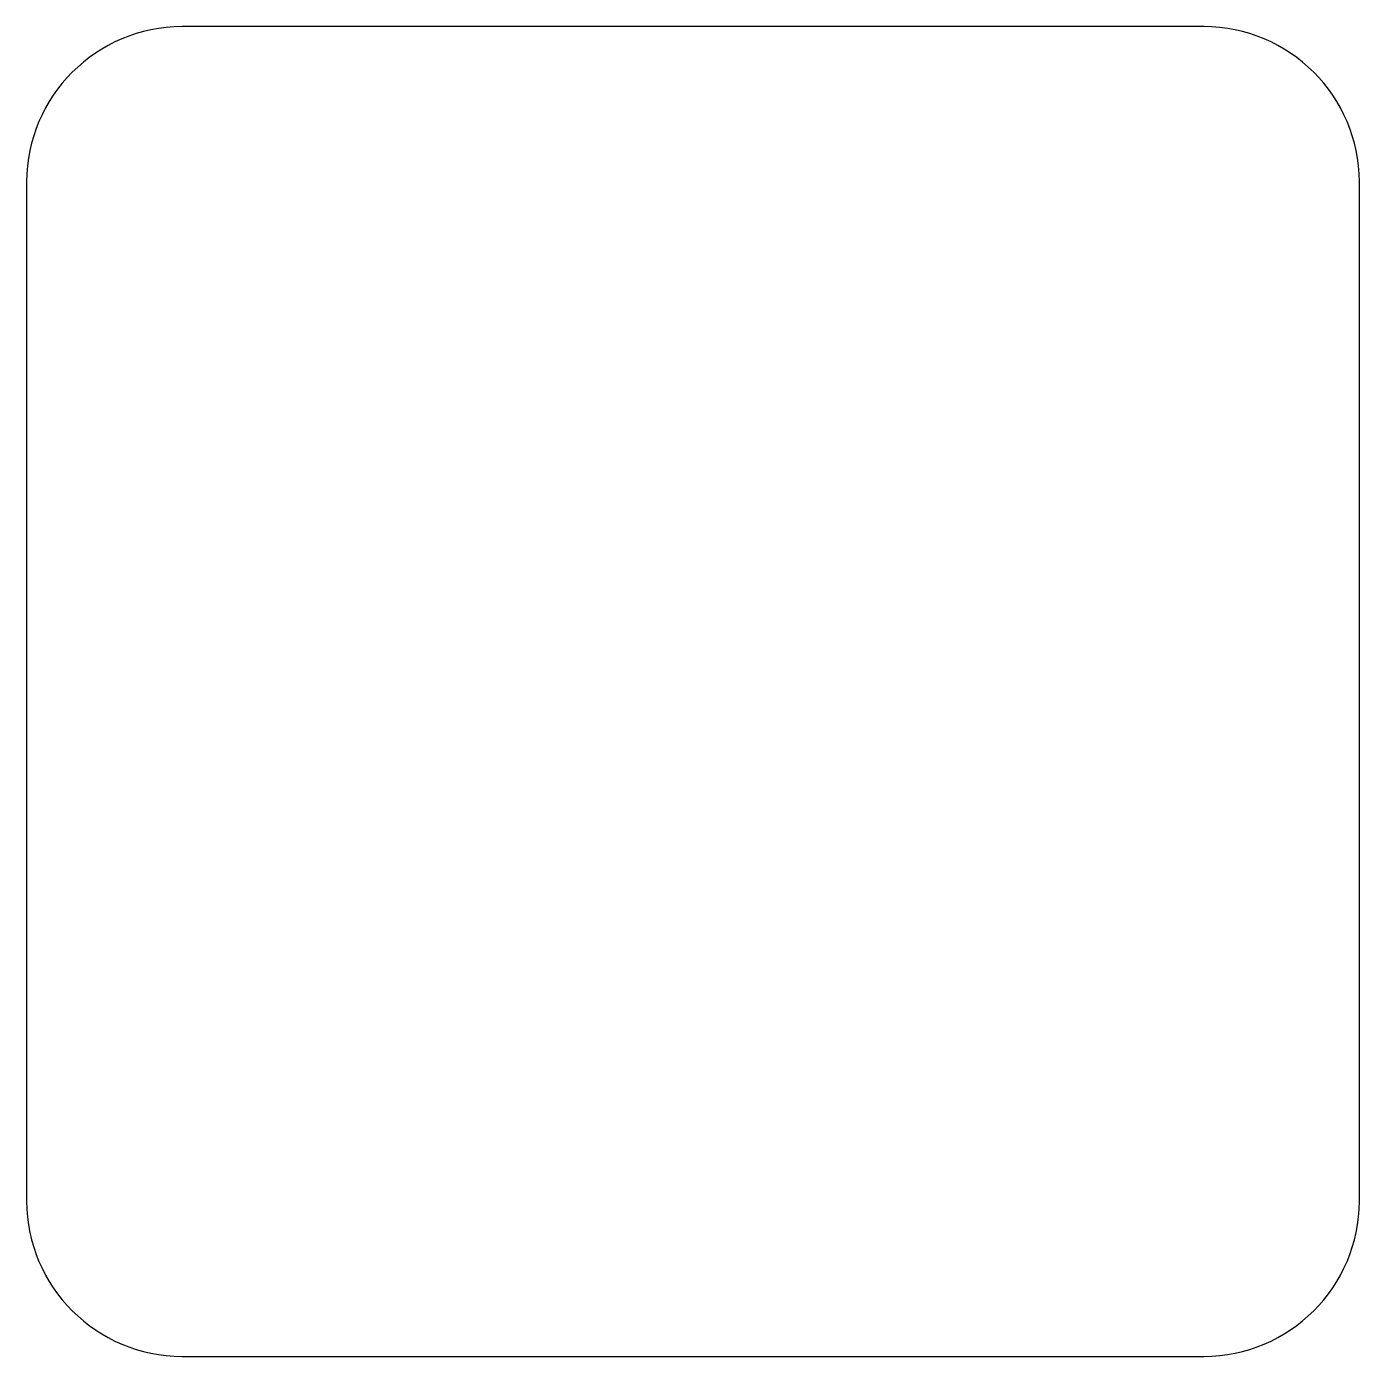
# Model space of a CAD drawing. Header units: centimetres. Extents: x -11.4 to 11.4, y -11.4 to 11.5.
import ezdxf

# ---------------------------------------------------------------- set-up
doc = ezdxf.new("R2010")
doc.units = ezdxf.units.CM
doc.header["$MEASUREMENT"] = 0
doc.layers.add('Camada 1', color=7, linetype='Continuous')

msp = doc.modelspace()

# ---------------------------------------------------------------- linework, layer by layer
at = {"layer": 'Camada 1'}
msp.add_open_spline([(11.43, -8.68823), (11.43, -10.15259), (10.22988, -11.35063), (8.76297, -11.35063), (8.76297, -11.35063), (8.76297, -11.35063), (-8.76297, -11.35063), (-8.76297, -11.35063), (-8.76297, -11.35063), (-10.22988, -11.35063), (-11.43, -10.15259), (-11.43, -8.68823), (-11.43, -8.68823), (-11.43, -8.68823), (-11.43, 8.80729), (-11.43, 8.80729), (-11.43, 8.80729), (-11.43, 10.27163), (-10.22988, 11.46969), (-8.76297, 11.46969), (-8.76297, 11.46969), (-8.76297, 11.46969), (8.76297, 11.46969), (8.76297, 11.46969), (8.76297, 11.46969), (10.22988, 11.46969), (11.43, 10.27163), (11.43, 8.80729), (11.43, 8.80729), (11.43, 8.80729), (11.43, -8.68823), (11.43, -8.68823)], degree=3, knots=[0, 0, 0, 0, 0.11111111, 0.11111111, 0.11111111, 0.11111111, 0.22222222, 0.22222222, 0.22222222, 0.22222222, 0.33333333, 0.33333333, 0.33333333, 0.33333333, 0.44444444, 0.44444444, 0.44444444, 0.44444444, 0.55555556, 0.55555556, 0.55555556, 0.55555556, 0.66666667, 0.66666667, 0.66666667, 0.66666667, 0.77777778, 0.77777778, 0.77777778, 0.77777778, 1, 1, 1, 1], dxfattribs=at)

doc.saveas('drawing.dxf')
